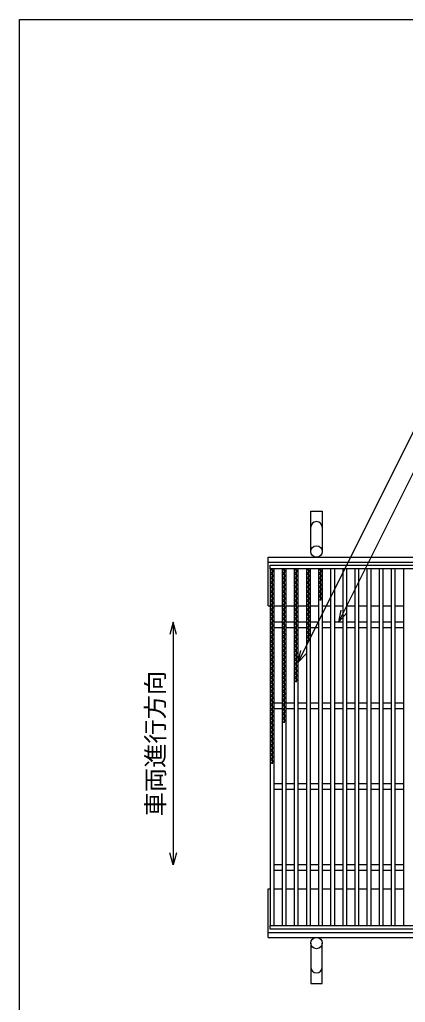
# Model space of a CAD drawing. Units: millimetres, scale not verified. Extents: x -1820 to 1731, y -1282 to 1054.
# Drawn here: x -1729 to -1252, y -161 to 1054 of the extents above; entities that cross this region are included whole.
import ezdxf
from ezdxf.enums import TextEntityAlignment as Align

# ---------------------------------------------------------------- set-up
doc = ezdxf.new("R2010")
doc.units = ezdxf.units.MM
doc.header["$LTSCALE"] = 10
for name, color, linetype, lineweight in [('0_2', 150, 'Continuous', 25), ('16', 3, 'Continuous', 25), ('19', 6, 'Continuous', 25), ('22', 4, 'Continuous', 25)]:
    doc.layers.add(name, color=color, linetype=linetype, lineweight=lineweight)
doc.styles.add('ベクトル', font='')
doc.styles.get('ベクトル').set_extended_font_data('ベクトル')

msp = doc.modelspace()

# ---------------------------------------------------------------- linework, layer by layer
at = {"layer": '0_2'}
for p, q in [((-1729, -1146.5), (-1729, 1053.5)), ((-1729, 1053.5), (1731, 1053.5))]:
    msp.add_line(p, q, dxfattribs=at)
at = {"layer": '16'}
for p, q in [((-1419, 379), (-424, 379)), ((-1419, 374.5), (-1419, 379)), ((-424, 374.5), (-1419, 374.5)), ((-1419, 374.5), (-1419, -66.5)), ((-1414, 374.5), (-1419, 374.5)), ((-1419, 374.5), (-1414, 371.7)), ((-1414, 371.7), (-1419, 368.9)), ((-1419, 368.9), (-1414, 366.1)), ((-1414, 366.1), (-1419, 363.3)), ((-1416.5, 374.5), (-1416.5, 133.7)), ((-1414, -66.5), (-1414, 374.5)), ((-1404, 374.5), (-1404, -66.5)), ((-1399, 374.5), (-1404, 374.5)), ((-1404, 374.5), (-1399, 371.7)), ((-1399, 371.7), (-1404, 368.9)), ((-1404, 368.9), (-1399, 366.1)), ((-1399, 366.1), (-1404, 363.3)), ((-1401.5, 374.5), (-1401.5, 184.1)), ((-1399, -66.5), (-1399, 374.5)), ((-1389, 374.5), (-1389, -66.5)), ((-1384, 374.5), (-1389, 374.5)), ((-1389, 374.5), (-1384, 371.7)), ((-1384, 371.7), (-1389, 368.9)), ((-1389, 368.9), (-1384, 366.1)), ((-1384, 366.1), (-1389, 363.3)), ((-1386.5, 374.5), (-1386.5, 234.5)), ((-1384, -66.5), (-1384, 374.5)), ((-1374, 374.5), (-1374, -66.5)), ((-1369, 374.5), (-1374, 374.5)), ((-1374, 374.5), (-1369, 371.7)), ((-1369, 371.7), (-1374, 368.9)), ((-1374, 368.9), (-1369, 366.1)), ((-1369, 366.1), (-1374, 363.3)), ((-1371.5, 374.5), (-1371.5, 284.9)), ((-1369, -66.5), (-1369, 374.5)), ((-1359, 374.5), (-1359, -66.5)), ((-1354, 374.5), (-1359, 374.5)), ((-1359, 374.5), (-1354, 371.7)), ((-1354, 371.7), (-1359, 368.9)), ((-1359, 368.9), (-1354, 366.1)), ((-1354, 366.1), (-1359, 363.3)), ((-1356.5, 374.5), (-1356.5, 335.3)), ((-1354, -66.5), (-1354, 374.5)), ((-1344, 374.5), (-1344, -66.5)), ((-1339, 374.5), (-1344, 374.5)), ((-1339, -66.5), (-1339, 374.5)), ((-1329, 374.5), (-1329, -66.5)), ((-1324, 374.5), (-1329, 374.5)), ((-1324, -66.5), (-1324, 374.5)), ((-1314, 374.5), (-1314, -66.5)), ((-1309, 374.5), (-1314, 374.5)), ((-1309, -66.5), (-1309, 374.5)), ((-1299, 374.5), (-1299, -66.5)), ((-1294, 374.5), (-1299, 374.5)), ((-1294, -66.5), (-1294, 374.5)), ((-1284, 374.5), (-1284, -66.5)), ((-1279, 374.5), (-1284, 374.5)), ((-1279, -66.5), (-1279, 374.5)), ((-1269, 374.5), (-1269, -66.5)), ((-1264, 374.5), (-1269, 374.5)), ((-1264, -66.5), (-1264, 374.5)), ((-1254, 374.5), (-1254, -66.5)), ((-1249, 374.5), (-1254, 374.5)), ((-1419, 363.3), (-1414, 360.5)), ((-1414, 360.5), (-1419, 357.7)), ((-1419, 357.7), (-1414, 354.9)), ((-1414, 354.9), (-1419, 352.1)), ((-1404, 363.3), (-1399, 360.5)), ((-1399, 360.5), (-1404, 357.7)), ((-1404, 357.7), (-1399, 354.9)), ((-1399, 354.9), (-1404, 352.1)), ((-1389, 363.3), (-1384, 360.5)), ((-1384, 360.5), (-1389, 357.7)), ((-1389, 357.7), (-1384, 354.9)), ((-1384, 354.9), (-1389, 352.1)), ((-1374, 363.3), (-1369, 360.5)), ((-1369, 360.5), (-1374, 357.7)), ((-1374, 357.7), (-1369, 354.9)), ((-1369, 354.9), (-1374, 352.1)), ((-1359, 363.3), (-1354, 360.5)), ((-1354, 360.5), (-1359, 357.7)), ((-1359, 357.7), (-1354, 354.9)), ((-1354, 354.9), (-1359, 352.1)), ((-1419, 352.1), (-1414, 349.3)), ((-1414, 349.3), (-1419, 346.5)), ((-1419, 346.5), (-1414, 343.7)), ((-1414, 343.7), (-1419, 340.9)), ((-1419, 340.9), (-1414, 338.1)), ((-1404, 352.1), (-1399, 349.3)), ((-1399, 349.3), (-1404, 346.5)), ((-1404, 346.5), (-1399, 343.7)), ((-1399, 343.7), (-1404, 340.9)), ((-1404, 340.9), (-1399, 338.1)), ((-1389, 352.1), (-1384, 349.3)), ((-1384, 349.3), (-1389, 346.5)), ((-1389, 346.5), (-1384, 343.7)), ((-1384, 343.7), (-1389, 340.9)), ((-1389, 340.9), (-1384, 338.1)), ((-1374, 352.1), (-1369, 349.3)), ((-1369, 349.3), (-1374, 346.5)), ((-1374, 346.5), (-1369, 343.7)), ((-1369, 343.7), (-1374, 340.9)), ((-1374, 340.9), (-1369, 338.1)), ((-1359, 352.1), (-1354, 349.3)), ((-1354, 349.3), (-1359, 346.5)), ((-1359, 346.5), (-1354, 343.7)), ((-1354, 343.7), (-1359, 340.9)), ((-1359, 340.9), (-1354, 338.1)), ((-1414, 338.1), (-1419, 335.3)), ((-1419, 335.3), (-1414, 332.5)), ((-1414, 332.5), (-1419, 329.7)), ((-1419, 329.7), (-1414, 326.9)), ((-1399, 338.1), (-1404, 335.3)), ((-1404, 335.3), (-1399, 332.5)), ((-1399, 332.5), (-1404, 329.7)), ((-1404, 329.7), (-1399, 326.9)), ((-1384, 338.1), (-1389, 335.3)), ((-1389, 335.3), (-1384, 332.5)), ((-1384, 332.5), (-1389, 329.7)), ((-1389, 329.7), (-1384, 326.9)), ((-1369, 338.1), (-1374, 335.3)), ((-1374, 335.3), (-1369, 332.5)), ((-1369, 332.5), (-1374, 329.7)), ((-1374, 329.7), (-1369, 326.9)), ((-1354, 338.1), (-1359, 335.3)), ((-1414, 326.9), (-1419, 324.1)), ((-1419, 324.1), (-1414, 321.3)), ((-1414, 321.3), (-1419, 318.5)), ((-1419, 318.5), (-1414, 315.7)), ((-1399, 326.9), (-1404, 324.1)), ((-1404, 324.1), (-1399, 321.3)), ((-1399, 321.3), (-1404, 318.5)), ((-1404, 318.5), (-1399, 315.7)), ((-1384, 326.9), (-1389, 324.1)), ((-1389, 324.1), (-1384, 321.3)), ((-1384, 321.3), (-1389, 318.5)), ((-1389, 318.5), (-1384, 315.7)), ((-1369, 326.9), (-1374, 324.1)), ((-1374, 324.1), (-1369, 321.3)), ((-1369, 321.3), (-1374, 318.5)), ((-1374, 318.5), (-1369, 315.7)), ((-1414, 315.7), (-1419, 312.9)), ((-1419, 312.9), (-1414, 310.1)), ((-1414, 310.1), (-1419, 307.3)), ((-1419, 307.3), (-1414, 304.5)), ((-1414, 304.5), (-1419, 301.7)), ((-1414, 309), (-1404, 309)), ((-1399, 315.7), (-1404, 312.9)), ((-1404, 312.9), (-1399, 310.1)), ((-1399, 310.1), (-1404, 307.3)), ((-1404, 307.3), (-1399, 304.5)), ((-1399, 304.5), (-1404, 301.7)), ((-1399, 309), (-1389, 309)), ((-1384, 315.7), (-1389, 312.9)), ((-1389, 312.9), (-1384, 310.1)), ((-1384, 310.1), (-1389, 307.3)), ((-1389, 307.3), (-1384, 304.5)), ((-1384, 304.5), (-1389, 301.7)), ((-1384, 309), (-1374, 309)), ((-1369, 315.7), (-1374, 312.9)), ((-1374, 312.9), (-1369, 310.1)), ((-1369, 310.1), (-1374, 307.3)), ((-1374, 307.3), (-1369, 304.5)), ((-1369, 304.5), (-1374, 301.7)), ((-1369, 309), (-1359, 309)), ((-1354, 309), (-1344, 309)), ((-1339, 309), (-1329, 309)), ((-1324, 309), (-1314, 309)), ((-1309, 309), (-1299, 309)), ((-1294, 309), (-1284, 309)), ((-1279, 309), (-1269, 309)), ((-1264, 309), (-1254, 309)), ((-1419, 301.7), (-1414, 298.9)), ((-1414, 298.9), (-1419, 296.1)), ((-1419, 296.1), (-1414, 293.3)), ((-1414, 293.3), (-1419, 290.5)), ((-1414, 302), (-1404, 302)), ((-1404, 301.7), (-1399, 298.9)), ((-1399, 298.9), (-1404, 296.1)), ((-1404, 296.1), (-1399, 293.3)), ((-1399, 293.3), (-1404, 290.5)), ((-1399, 302), (-1389, 302)), ((-1389, 301.7), (-1384, 298.9)), ((-1384, 298.9), (-1389, 296.1)), ((-1389, 296.1), (-1384, 293.3)), ((-1384, 293.3), (-1389, 290.5)), ((-1384, 302), (-1374, 302)), ((-1374, 301.7), (-1369, 298.9)), ((-1369, 298.9), (-1374, 296.1)), ((-1374, 296.1), (-1369, 293.3)), ((-1369, 293.3), (-1374, 290.5)), ((-1369, 302), (-1359, 302)), ((-1354, 302), (-1344, 302)), ((-1339, 302), (-1329, 302)), ((-1324, 302), (-1314, 302)), ((-1309, 302), (-1299, 302)), ((-1294, 302), (-1284, 302)), ((-1279, 302), (-1269, 302)), ((-1264, 302), (-1254, 302)), ((-1419, 290.5), (-1414, 287.7)), ((-1414, 287.7), (-1419, 284.9)), ((-1419, 284.9), (-1414, 282.1)), ((-1414, 282.1), (-1419, 279.3)), ((-1404, 290.5), (-1399, 287.7)), ((-1399, 287.7), (-1404, 284.9)), ((-1404, 284.9), (-1399, 282.1)), ((-1399, 282.1), (-1404, 279.3)), ((-1389, 290.5), (-1384, 287.7)), ((-1384, 287.7), (-1389, 284.9)), ((-1389, 284.9), (-1384, 282.1)), ((-1384, 282.1), (-1389, 279.3)), ((-1374, 290.5), (-1369, 287.7)), ((-1369, 287.7), (-1374, 284.9)), ((-1419, 279.3), (-1414, 276.5)), ((-1414, 276.5), (-1419, 273.7)), ((-1419, 273.7), (-1414, 270.9)), ((-1414, 270.9), (-1419, 268.1)), ((-1419, 268.1), (-1414, 265.3)), ((-1404, 279.3), (-1399, 276.5)), ((-1399, 276.5), (-1404, 273.7)), ((-1404, 273.7), (-1399, 270.9)), ((-1399, 270.9), (-1404, 268.1)), ((-1404, 268.1), (-1399, 265.3)), ((-1389, 279.3), (-1384, 276.5)), ((-1384, 276.5), (-1389, 273.7)), ((-1389, 273.7), (-1384, 270.9)), ((-1384, 270.9), (-1389, 268.1)), ((-1389, 268.1), (-1384, 265.3)), ((-1414, 265.3), (-1419, 262.5)), ((-1419, 262.5), (-1414, 259.7)), ((-1414, 259.7), (-1419, 256.9)), ((-1419, 256.9), (-1414, 254.1)), ((-1399, 265.3), (-1404, 262.5)), ((-1404, 262.5), (-1399, 259.7)), ((-1399, 259.7), (-1404, 256.9)), ((-1404, 256.9), (-1399, 254.1)), ((-1384, 265.3), (-1389, 262.5)), ((-1389, 262.5), (-1384, 259.7)), ((-1384, 259.7), (-1389, 256.9)), ((-1389, 256.9), (-1384, 254.1)), ((-1414, 254.1), (-1419, 251.3)), ((-1419, 251.3), (-1414, 248.5)), ((-1414, 248.5), (-1419, 245.7)), ((-1419, 245.7), (-1414, 242.9)), ((-1399, 254.1), (-1404, 251.3)), ((-1404, 251.3), (-1399, 248.5)), ((-1399, 248.5), (-1404, 245.7)), ((-1404, 245.7), (-1399, 242.9)), ((-1384, 254.1), (-1389, 251.3)), ((-1389, 251.3), (-1384, 248.5)), ((-1384, 248.5), (-1389, 245.7)), ((-1389, 245.7), (-1384, 242.9)), ((-1414, 242.9), (-1419, 240.1)), ((-1419, 240.1), (-1414, 237.3)), ((-1414, 237.3), (-1419, 234.5)), ((-1419, 234.5), (-1414, 231.7)), ((-1414, 231.7), (-1419, 228.9)), ((-1399, 242.9), (-1404, 240.1)), ((-1404, 240.1), (-1399, 237.3)), ((-1399, 237.3), (-1404, 234.5)), ((-1404, 234.5), (-1399, 231.7)), ((-1399, 231.7), (-1404, 228.9)), ((-1384, 242.9), (-1389, 240.1)), ((-1389, 240.1), (-1384, 237.3)), ((-1384, 237.3), (-1389, 234.5)), ((-1419, 228.9), (-1414, 226.1)), ((-1414, 226.1), (-1419, 223.3)), ((-1419, 223.3), (-1414, 220.5)), ((-1414, 220.5), (-1419, 217.7)), ((-1404, 228.9), (-1399, 226.1)), ((-1399, 226.1), (-1404, 223.3)), ((-1404, 223.3), (-1399, 220.5)), ((-1399, 220.5), (-1404, 217.7)), ((-1419, 217.7), (-1414, 214.9)), ((-1414, 214.9), (-1419, 212.1)), ((-1419, 212.1), (-1414, 209.3)), ((-1414, 209.3), (-1419, 206.5)), ((-1414, 209), (-1404, 209)), ((-1404, 217.7), (-1399, 214.9)), ((-1399, 214.9), (-1404, 212.1)), ((-1404, 212.1), (-1399, 209.3)), ((-1399, 209.3), (-1404, 206.5)), ((-1399, 209), (-1389, 209)), ((-1384, 209), (-1374, 209)), ((-1369, 209), (-1359, 209)), ((-1354, 209), (-1344, 209)), ((-1339, 209), (-1329, 209)), ((-1324, 209), (-1314, 209)), ((-1309, 209), (-1299, 209)), ((-1294, 209), (-1284, 209)), ((-1279, 209), (-1269, 209)), ((-1264, 209), (-1254, 209)), ((-1419, 206.5), (-1414, 203.7)), ((-1414, 203.7), (-1419, 200.9)), ((-1419, 200.9), (-1414, 198.1)), ((-1414, 198.1), (-1419, 195.3)), ((-1419, 195.3), (-1414, 192.5)), ((-1414, 202), (-1404, 202)), ((-1404, 206.5), (-1399, 203.7)), ((-1399, 203.7), (-1404, 200.9)), ((-1404, 200.9), (-1399, 198.1)), ((-1399, 198.1), (-1404, 195.3)), ((-1404, 195.3), (-1399, 192.5)), ((-1399, 202), (-1389, 202)), ((-1384, 202), (-1374, 202)), ((-1369, 202), (-1359, 202)), ((-1354, 202), (-1344, 202)), ((-1339, 202), (-1329, 202)), ((-1324, 202), (-1314, 202)), ((-1309, 202), (-1299, 202)), ((-1294, 202), (-1284, 202)), ((-1279, 202), (-1269, 202)), ((-1264, 202), (-1254, 202)), ((-1414, 192.5), (-1419, 189.7)), ((-1419, 189.7), (-1414, 186.9)), ((-1414, 186.9), (-1419, 184.1)), ((-1419, 184.1), (-1414, 181.3)), ((-1399, 192.5), (-1404, 189.7)), ((-1404, 189.7), (-1399, 186.9)), ((-1399, 186.9), (-1404, 184.1)), ((-1414, 181.3), (-1419, 178.5)), ((-1419, 178.5), (-1414, 175.7)), ((-1414, 175.7), (-1419, 172.9)), ((-1419, 172.9), (-1414, 170.1)), ((-1414, 170.1), (-1419, 167.3)), ((-1419, 167.3), (-1414, 164.5)), ((-1414, 164.5), (-1419, 161.7)), ((-1419, 161.7), (-1414, 158.9)), ((-1414, 158.9), (-1419, 156.1)), ((-1419, 156.1), (-1414, 153.3)), ((-1414, 153.3), (-1419, 150.5)), ((-1419, 150.5), (-1414, 147.7)), ((-1414, 147.7), (-1419, 144.9)), ((-1419, 144.9), (-1414, 142.1)), ((-1414, 142.1), (-1419, 139.3)), ((-1419, 139.3), (-1414, 136.5)), ((-1414, 136.5), (-1419, 133.7)), ((-1414, 109), (-1404, 109)), ((-1414, 102), (-1404, 102)), ((-1399, 109), (-1389, 109)), ((-1399, 102), (-1389, 102)), ((-1384, 109), (-1374, 109)), ((-1384, 102), (-1374, 102)), ((-1369, 109), (-1359, 109)), ((-1369, 102), (-1359, 102)), ((-1354, 109), (-1344, 109)), ((-1354, 102), (-1344, 102)), ((-1339, 109), (-1329, 109)), ((-1339, 102), (-1329, 102)), ((-1324, 109), (-1314, 109)), ((-1324, 102), (-1314, 102)), ((-1309, 109), (-1299, 109)), ((-1309, 102), (-1299, 102)), ((-1294, 109), (-1284, 109)), ((-1294, 102), (-1284, 102)), ((-1279, 109), (-1269, 109)), ((-1279, 102), (-1269, 102)), ((-1264, 109), (-1254, 109)), ((-1264, 102), (-1254, 102)), ((-1414, 9), (-1404, 9)), ((-1414, 2), (-1404, 2)), ((-1399, 9), (-1389, 9)), ((-1399, 2), (-1389, 2)), ((-1384, 9), (-1374, 9)), ((-1384, 2), (-1374, 2)), ((-1369, 9), (-1359, 9)), ((-1369, 2), (-1359, 2)), ((-1354, 9), (-1344, 9)), ((-1354, 2), (-1344, 2)), ((-1339, 9), (-1329, 9)), ((-1339, 2), (-1329, 2)), ((-1324, 9), (-1314, 9)), ((-1324, 2), (-1314, 2)), ((-1309, 9), (-1299, 9)), ((-1309, 2), (-1299, 2)), ((-1294, 9), (-1284, 9)), ((-1294, 2), (-1284, 2)), ((-1279, 9), (-1269, 9)), ((-1279, 2), (-1269, 2)), ((-1264, 9), (-1254, 9)), ((-1264, 2), (-1254, 2)), ((-1419, -66.5), (-424, -66.5)), ((-1419, -71), (-1419, -66.5)), ((-1419, -66.5), (-1414, -66.5)), ((-424, -71), (-1419, -71)), ((-1404, -66.5), (-1399, -66.5)), ((-1389, -66.5), (-1384, -66.5)), ((-1374, -66.5), (-1369, -66.5)), ((-1359, -66.5), (-1354, -66.5)), ((-1344, -66.5), (-1339, -66.5)), ((-1329, -66.5), (-1324, -66.5)), ((-1314, -66.5), (-1309, -66.5)), ((-1299, -66.5), (-1294, -66.5)), ((-1284, -66.5), (-1279, -66.5)), ((-1269, -66.5), (-1264, -66.5)), ((-1254, -66.5), (-1249, -66.5))]:
    msp.add_line(p, q, dxfattribs=at)
at = {"layer": '19'}
for p, q in [((-1368.5, 396), (-1368.5, 446)), ((-1368.5, 446), (-1354.5, 446)), ((-1354.5, 446), (-1354.5, 396)), ((-1421.5, 389), (-421.5, 389)), ((-1421.5, 329), (-1421.5, 389)), ((-1421.5, 383), (-421.5, 383)), ((-1421.5, 329), (-1419, 329)), ((-1414, 329), (-1404, 329)), ((-1399, 329), (-1389, 329)), ((-1384, 329), (-1374, 329)), ((-1369, 329), (-1359, 329)), ((-1354, 329), (-1344, 329)), ((-1339, 329), (-1329, 329)), ((-1324, 329), (-1314, 329)), ((-1309, 329), (-1299, 329)), ((-1294, 329), (-1284, 329)), ((-1279, 329), (-1269, 329)), ((-1264, 329), (-1254, 329)), ((-1421.5, -81), (-1421.5, -21)), ((-1421.5, -21), (-1419, -21)), ((-1414, -21), (-1404, -21)), ((-1399, -21), (-1389, -21)), ((-1384, -21), (-1374, -21)), ((-1369, -21), (-1359, -21)), ((-1354, -21), (-1344, -21)), ((-1339, -21), (-1329, -21)), ((-1324, -21), (-1314, -21)), ((-1309, -21), (-1299, -21)), ((-1294, -21), (-1284, -21)), ((-1279, -21), (-1269, -21)), ((-1264, -21), (-1254, -21)), ((-1421.5, -75), (-421.5, -75)), ((-1421.5, -81), (-421.5, -81)), ((-1368.5, -88), (-1368.5, -138)), ((-1354.5, -138), (-1354.5, -88)), ((-1368.5, -138), (-1354.5, -138))]:
    msp.add_line(p, q, dxfattribs=at)
for centre in [(-1361.5, 396), (-1361.5, -88)]:
    msp.add_circle(centre, 7, dxfattribs=at)
for centre, start, end in [((-1361.5, 426), 0, 180), ((-1361.5, -118), 180, 0)]:
    msp.add_arc(centre, 7, start, end, dxfattribs=at)
at = {"layer": '22'}
for p, q in [((-1384, 259), (-1178.8, 669.5)), ((-1334, 309), (-1176.2, 624.5)), ((-1334, 309), (-1331, 323.6)), ((-1334, 309), (-1324, 320)), ((-1539, 308.5), (-1543, 293.5)), ((-1535, 293.5), (-1539, 308.5)), ((-1539, 308.5), (-1539, 8.5)), ((-1384, 259), (-1381, 273.6)), ((-1384, 259), (-1374, 270)), ((-1539, 8.5), (-1543, 23.5)), ((-1535, 23.5), (-1539, 8.5))]:
    msp.add_line(p, q, dxfattribs=at)

# ---------------------------------------------------------------- texts
at = {"layer": '22', "color": 2, "style": 'ベクトル'}
msp.add_text('車両進行方向', height=21.99, rotation=90, dxfattribs=at).set_placement((-1561, 68.5), align=Align.MIDDLE_LEFT)

doc.saveas('drawing.dxf')
